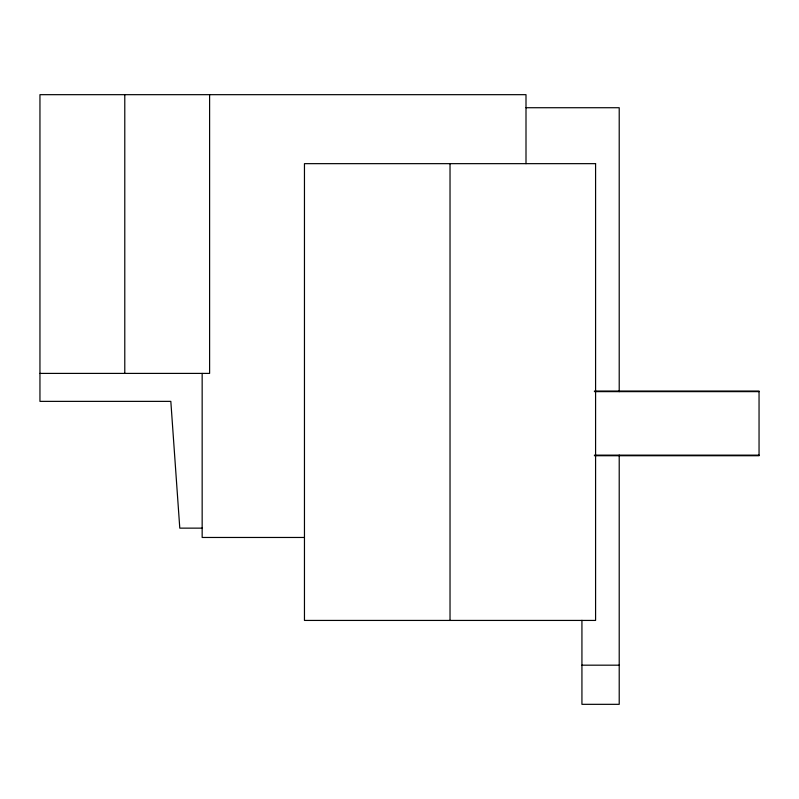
<?xml version="1.0" encoding="UTF-8"?>
<svg xmlns="http://www.w3.org/2000/svg" width="799" height="799" viewBox="0 0 799 799"><rect width="100%" height="100%" fill="white"/><g stroke="black" fill="none" stroke-linecap="round" stroke-linejoin="round"><path stroke-width="1.2" d="M526.002 107.725L619.215 107.725L619.215 391.68M39.95 373.403L209.608 373.403L209.608 94.672M594.406 391.041L759.05 391.041L759.05 455.73L594.406 455.73M594.406 391.63L759.05 391.63M594.406 455.14L759.05 455.14M202.157 528.139L179.785 528.139L170.826 401.368L39.95 401.368L39.95 94.672L526.002 94.672L526.002 163.655M304.399 537.467L202.157 537.467L202.157 373.403M581.932 665.177L619.215 665.177M619.215 455.08L619.215 704.328L581.932 704.328L581.932 620.324M450.027 163.655L450.027 620.433M124.784 94.672L124.784 373.403M595.585 163.655L304.459 163.655L304.459 620.433L595.585 620.433L595.585 163.655"/></g></svg>
